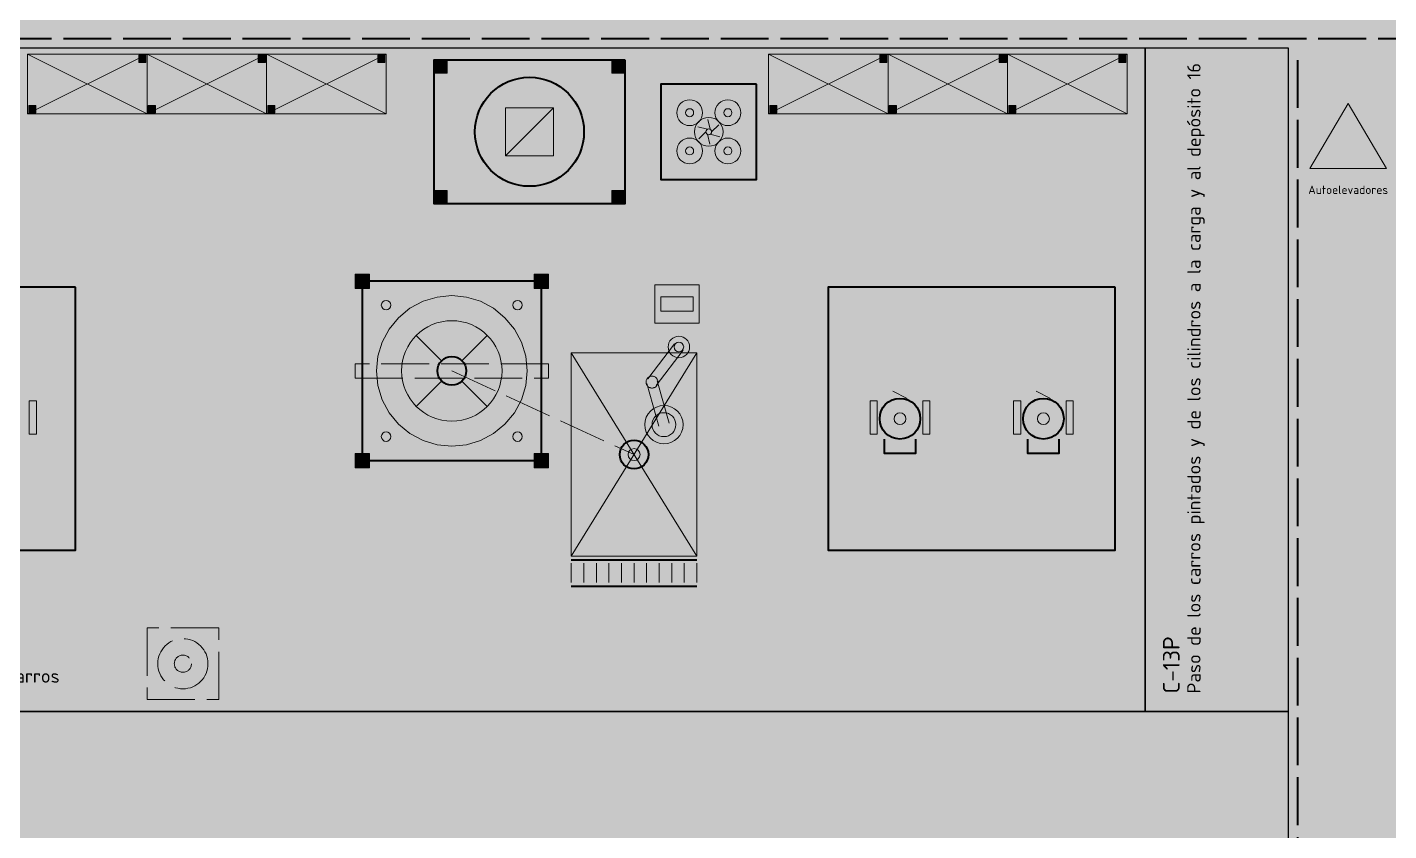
# Model space of a CAD drawing. Header units: millimetres. Extents: x 0 to 1189, y 0 to 841.
# Drawn here: x 565 to 678.9, y 237.5 to 304.8 of the extents above; entities that cross this region are included whole.
import ezdxf
from ezdxf.enums import TextEntityAlignment as Align

# ---------------------------------------------------------------- set-up
doc = ezdxf.new("R2010")
doc.units = ezdxf.units.MM
doc.linetypes.add('IRAM-E-TRAZOS', pattern=[5, 4, -1])
for name, color, linetype, lineweight, true_color in [('A-DEM-AM', 2, 'CONTINUOUS', 35, 0xd7a500), ('A-EQUIPO', 30, 'CONTINUOUS', 35, 0xe67800), ('A-PASILLO', 2, 'IRAM-E-TRAZOS', 35, 0xd7a500)]:
    doc.layers.add(name, color=color, linetype=linetype, lineweight=lineweight, true_color=true_color)
for name, color, linetype, lineweight in [('A-EQUIPO-FINO', 8, 'CONTINUOUS', 13), ('A-EQUIPO-OCULTO', 8, 'IRAM-E-TRAZOS', 13), ('A-EQUIPO-RELLENO', 9, 'CONTINUOUS', 13), ('A-RELLENO', 9, 'CONTINUOUS', 13), ('A-SECTOR', 1, 'CONTINUOUS', 25), ('A-SECTOR-TXT', 1, 'CONTINUOUS', 25), ('A-SEGURIDAD', 1, 'IRAM-E-TRAZOS', 18), ('A-TEXTO', 7, 'CONTINUOUS', 18), ('S-SENAL', 7, 'CONTINUOUS', 18)]:
    doc.layers.add(name, color=color, linetype=linetype, lineweight=lineweight)
doc.styles.add('ISO3098', font='isocpeur.ttf')

msp = doc.modelspace()

# ---------------------------------------------------------------- hatches: boundary and pattern name
at = {"layer": 'A-EQUIPO-RELLENO', "true_color": 0xeeeeee}
h = msp.add_hatch(color=7, dxfattribs=at)
h.dxf.hatch_style = 1
h.paths.add_polyline_path([(565, 297.5), (575, 297.5), (575, 302.5), (565, 302.5)])
at = {"layer": 'A-EQUIPO-RELLENO', "true_color": 0x969ba0}
h = msp.add_hatch(color=7, dxfattribs=at)
h.dxf.hatch_style = 1
h.paths.add_polyline_path([(574.3, 301.8), (574.9, 301.8), (574.9, 302.4), (574.3, 302.4)])
at = {"layer": 'A-EQUIPO-RELLENO', "true_color": 0xeeeeee}
h = msp.add_hatch(color=7, dxfattribs=at)
h.dxf.hatch_style = 1
h.paths.add_polyline_path([(575, 297.5), (585, 297.5), (585, 302.5), (575, 302.5)])
at = {"layer": 'A-EQUIPO-RELLENO', "true_color": 0x969ba0}
h = msp.add_hatch(color=7, dxfattribs=at)
h.dxf.hatch_style = 1
h.paths.add_polyline_path([(584.3, 301.8), (584.9, 301.8), (584.9, 302.4), (584.3, 302.4)])
at = {"layer": 'A-EQUIPO-RELLENO', "true_color": 0xeeeeee}
h = msp.add_hatch(color=7, dxfattribs=at)
h.dxf.hatch_style = 1
h.paths.add_polyline_path([(585, 297.5), (595, 297.5), (595, 302.5), (585, 302.5)])
at = {"layer": 'A-EQUIPO-RELLENO', "true_color": 0x969ba0}
h = msp.add_hatch(color=7, dxfattribs=at)
h.dxf.hatch_style = 1
h.paths.add_polyline_path([(594.3, 301.8), (594.9, 301.8), (594.9, 302.4), (594.3, 302.4)])
at = {"layer": 'A-EQUIPO-RELLENO', "true_color": 0xfaf5e1}
h = msp.add_hatch(color=7, dxfattribs=at)
h.dxf.hatch_style = 1
h.paths.add_polyline_path([(615, 302), (599, 302), (599, 290), (615, 290)])
at = {"layer": 'A-EQUIPO-RELLENO', "true_color": 0x969ba0}
h = msp.add_hatch(color=7, dxfattribs=at)
h.dxf.hatch_style = 1
h.paths.add_polyline_path([(600.1, 301.9), (599.1, 301.9), (599.1, 300.9), (600.1, 300.9)])
h = msp.add_hatch(color=7, dxfattribs=at)
h.dxf.hatch_style = 1
h.paths.add_polyline_path([(614.9, 301.9), (613.9, 301.9), (613.9, 300.9), (614.9, 300.9)])
at = {"layer": 'A-EQUIPO-RELLENO', "true_color": 0xeeeeee}
h = msp.add_hatch(color=7, dxfattribs=at)
h.dxf.hatch_style = 1
h.paths.add_polyline_path([(627, 297.5), (637, 297.5), (637, 302.5), (627, 302.5)])
at = {"layer": 'A-EQUIPO-RELLENO', "true_color": 0x969ba0}
h = msp.add_hatch(color=7, dxfattribs=at)
h.dxf.hatch_style = 1
h.paths.add_polyline_path([(636.3, 301.8), (636.9, 301.8), (636.9, 302.4), (636.3, 302.4)])
at = {"layer": 'A-EQUIPO-RELLENO', "true_color": 0xeeeeee}
h = msp.add_hatch(color=7, dxfattribs=at)
h.dxf.hatch_style = 1
h.paths.add_polyline_path([(637, 297.5), (647, 297.5), (647, 302.5), (637, 302.5)])
at = {"layer": 'A-EQUIPO-RELLENO', "true_color": 0x969ba0}
h = msp.add_hatch(color=7, dxfattribs=at)
h.dxf.hatch_style = 1
h.paths.add_polyline_path([(646.3, 301.8), (646.9, 301.8), (646.9, 302.4), (646.3, 302.4)])
at = {"layer": 'A-EQUIPO-RELLENO', "true_color": 0xeeeeee}
h = msp.add_hatch(color=7, dxfattribs=at)
h.dxf.hatch_style = 1
h.paths.add_polyline_path([(647, 297.5), (657, 297.5), (657, 302.5), (647, 302.5)])
at = {"layer": 'A-EQUIPO-RELLENO', "true_color": 0x969ba0}
h = msp.add_hatch(color=7, dxfattribs=at)
h.dxf.hatch_style = 1
h.paths.add_polyline_path([(656.3, 301.8), (656.9, 301.8), (656.9, 302.4), (656.3, 302.4)])
at = {"layer": 'A-EQUIPO-RELLENO', "true_color": 0xe6e6dc}
h = msp.add_hatch(color=7, dxfattribs=at)
h.dxf.hatch_style = 1
h.paths.add_polyline_path([(626, 300), (618, 300), (618, 292), (626, 292)])
at = {"layer": 'A-EQUIPO-RELLENO', "true_color": 0x969ba0}
h = msp.add_hatch(color=7, dxfattribs=at)
h.dxf.hatch_style = 1
h.paths.add_polyline_path([(565.1, 297.6), (565.7, 297.6), (565.7, 298.2), (565.1, 298.2)])
h = msp.add_hatch(color=7, dxfattribs=at)
h.dxf.hatch_style = 1
h.paths.add_polyline_path([(575.1, 297.6), (575.7, 297.6), (575.7, 298.2), (575.1, 298.2)])
h = msp.add_hatch(color=7, dxfattribs=at)
h.dxf.hatch_style = 1
h.paths.add_polyline_path([(585.1, 297.6), (585.7, 297.6), (585.7, 298.2), (585.1, 298.2)])
h = msp.add_hatch(color=7, dxfattribs=at)
h.dxf.hatch_style = 1
h.paths.add_polyline_path([(627.1, 297.6), (627.7, 297.6), (627.7, 298.2), (627.1, 298.2)])
h = msp.add_hatch(color=7, dxfattribs=at)
h.dxf.hatch_style = 1
h.paths.add_polyline_path([(637.1, 297.6), (637.7, 297.6), (637.7, 298.2), (637.1, 298.2)])
h = msp.add_hatch(color=7, dxfattribs=at)
h.dxf.hatch_style = 1
h.paths.add_polyline_path([(647.1, 297.6), (647.7, 297.6), (647.7, 298.2), (647.1, 298.2)])
h = msp.add_hatch(color=7, dxfattribs=at)
h.dxf.hatch_style = 1
h.paths.add_polyline_path([(600.1, 291.1), (599.1, 291.1), (599.1, 290.1), (600.1, 290.1)])
h = msp.add_hatch(color=7, dxfattribs=at)
h.dxf.hatch_style = 1
h.paths.add_polyline_path([(614.9, 291.1), (613.9, 291.1), (613.9, 290.1), (614.9, 290.1)])
h = msp.add_hatch(color=7, dxfattribs=at)
h.dxf.hatch_style = 1
h.paths.add_polyline_path([(592.4, 282.9), (593.6, 282.9), (593.6, 284.1), (592.4, 284.1)])
h = msp.add_hatch(color=7, dxfattribs=at)
h.dxf.hatch_style = 1
h.paths.add_polyline_path([(607.4, 282.9), (608.6, 282.9), (608.6, 284.1), (607.4, 284.1)])
at = {"layer": 'A-EQUIPO-RELLENO', "true_color": 0xfaeec8}
h = msp.add_hatch(color=7, dxfattribs=at)
h.dxf.hatch_style = 1
h.paths.add_polyline_path([(593, 268.5), (608, 268.5), (608, 283.5), (593, 283.5)])
at = {"layer": 'A-EQUIPO-RELLENO', "true_color": 0xcdd0d4}
h = msp.add_hatch(color=7, dxfattribs=at)
h.dxf.hatch_style = 1
h.paths.add_polyline_path([(617.5, 280), (621.2, 280), (621.2, 283.2), (617.5, 283.2)])
at = {"layer": 'A-EQUIPO-RELLENO', "true_color": 0xeeeeee}
h = msp.add_hatch(color=7, dxfattribs=at)
h.dxf.hatch_style = 1
h.paths.add_polyline_path([(610.5, 260.5), (621, 260.5), (621, 277.5), (610.5, 277.5)])
at = {"layer": 'A-EQUIPO-RELLENO', "true_color": 0x969ba0}
h = msp.add_hatch(color=7, dxfattribs=at)
h.dxf.hatch_style = 1
h.paths.add_polyline_path([(565.75, 273.5), (565.15, 273.5), (565.15, 270.7), (565.75, 270.7)])
h = msp.add_hatch(color=7, dxfattribs=at)
h.dxf.hatch_style = 1
h.paths.add_polyline_path([(636.1, 273.5), (635.5, 273.5), (635.5, 270.7), (636.1, 270.7)])
at = {"layer": 'A-EQUIPO-RELLENO', "true_color": 0xf0786e}
h = msp.add_hatch(color=7, dxfattribs=at)
h.dxf.hatch_style = 1
h.paths.add_polyline_path([(636.3, 272), (636.36, 271.56), (636.53, 271.15), (636.8, 270.8), (637.15, 270.53), (637.56, 270.36), (638, 270.3), (638.44, 270.36), (638.85, 270.53), (639.2, 270.8), (639.47, 271.15), (639.64, 271.56), (639.7, 272), (639.64, 272.44), (639.47, 272.85), (639.2, 273.2), (638.85, 273.47), (638.44, 273.64), (638, 273.7), (637.56, 273.64), (637.15, 273.47), (636.8, 273.2), (636.53, 272.85), (636.36, 272.44)])
at = {"layer": 'A-EQUIPO-RELLENO', "true_color": 0x969ba0}
h = msp.add_hatch(color=7, dxfattribs=at)
h.dxf.hatch_style = 1
h.paths.add_polyline_path([(640.5, 273.5), (639.9, 273.5), (639.9, 270.7), (640.5, 270.7)])
h = msp.add_hatch(color=7, dxfattribs=at)
h.dxf.hatch_style = 1
h.paths.add_polyline_path([(648.1, 273.5), (647.5, 273.5), (647.5, 270.7), (648.1, 270.7)])
at = {"layer": 'A-EQUIPO-RELLENO', "true_color": 0xf0786e}
h = msp.add_hatch(color=7, dxfattribs=at)
h.dxf.hatch_style = 1
h.paths.add_polyline_path([(648.3, 272), (648.36, 271.56), (648.53, 271.15), (648.8, 270.8), (649.15, 270.53), (649.56, 270.36), (650, 270.3), (650.44, 270.36), (650.85, 270.53), (651.2, 270.8), (651.47, 271.15), (651.64, 271.56), (651.7, 272), (651.64, 272.44), (651.47, 272.85), (651.2, 273.2), (650.85, 273.47), (650.44, 273.64), (650, 273.7), (649.56, 273.64), (649.15, 273.47), (648.8, 273.2), (648.53, 272.85), (648.36, 272.44)])
at = {"layer": 'A-EQUIPO-RELLENO', "true_color": 0x969ba0}
h = msp.add_hatch(color=7, dxfattribs=at)
h.dxf.hatch_style = 1
h.paths.add_polyline_path([(652.5, 273.5), (651.9, 273.5), (651.9, 270.7), (652.5, 270.7)])
h = msp.add_hatch(color=7, dxfattribs=at)
h.dxf.hatch_style = 1
h.paths.add_polyline_path([(592.4, 267.9), (593.6, 267.9), (593.6, 269.1), (592.4, 269.1)])
h = msp.add_hatch(color=7, dxfattribs=at)
h.dxf.hatch_style = 1
h.paths.add_polyline_path([(607.4, 267.9), (608.6, 267.9), (608.6, 269.1), (607.4, 269.1)])
at = {"layer": 'A-EQUIPO-RELLENO', "true_color": 0xeeeeee}
h = msp.add_hatch(color=7, dxfattribs=at)
h.dxf.hatch_style = 1
h.paths.add_polyline_path([(610.5, 258), (621, 258), (621, 260.2), (610.5, 260.2)])
at = {"layer": 'A-EQUIPO-RELLENO', "true_color": 0xd6ecd6}
h = msp.add_hatch(color=7, dxfattribs=at)
h.dxf.hatch_style = 1
h.paths.add_polyline_path([(581, 254.5), (575, 254.5), (575, 248.5), (581, 248.5)])
at = {"layer": 'A-RELLENO', "true_color": 0xe2e2e2}
h = msp.add_hatch(color=7, dxfattribs=at)
h.dxf.hatch_style = 1
h.paths.add_polyline_path([(93, 303), (853, 303), (853, 353), (93, 353)])
at = {"layer": 'A-RELLENO', "true_color": 0xd7eed2}
h = msp.add_hatch(color=7, dxfattribs=at)
h.dxf.hatch_style = 1
h.paths.add_polyline_path([(535.5, 247.5), (658.5, 247.5), (658.5, 303), (535.5, 303)])
h = msp.add_hatch(color=7, dxfattribs=at)
h.dxf.hatch_style = 1
h.paths.add_polyline_path([(658.5, 247.5), (670.5, 247.5), (670.5, 303), (658.5, 303)])
at = {"layer": 'A-RELLENO', "true_color": 0xe2e2e2}
h = msp.add_hatch(color=7, dxfattribs=at)
h.dxf.hatch_style = 1
h.paths.add_polyline_path([(670.5, 168), (700.5, 168), (700.5, 303), (670.5, 303)])
at = {"layer": 'A-RELLENO', "true_color": 0xc8e8c8}
h = msp.add_hatch(color=7, dxfattribs=at)
h.dxf.hatch_style = 1
h.paths.add_polyline_path([(535.5, 168), (670.5, 168), (670.5, 247.5), (535.5, 247.5)])
at = {"layer": 'S-SENAL', "true_color": 0xfac800}
h = msp.add_hatch(color=7, dxfattribs=at)
h.dxf.hatch_style = 1
h.paths.add_polyline_path([(672.3, 292.94), (678.7, 292.94), (675.5, 298.38)])

# ---------------------------------------------------------------- linework, layer by layer
at = {"layer": 'A-DEM-AM'}
for points in [[(569, 283), (546, 283), (546, 261), (569, 261)], [(656, 283), (632, 283), (632, 261), (656, 261)]]:
    msp.add_lwpolyline(points, close=True, dxfattribs=at)
at = {"layer": 'A-EQUIPO'}
for p, q in [((610.5, 260.2), (621, 260.2)), ((610.5, 258), (621, 258))]:
    msp.add_line(p, q, dxfattribs=at)
for points in [[(615, 302), (599, 302), (599, 290), (615, 290)], [(626, 300), (618, 300), (618, 292), (626, 292)], [(593, 268.5), (608, 268.5), (608, 283.5), (593, 283.5)]]:
    msp.add_lwpolyline(points, close=True, dxfattribs=at)
for points in [[(639.3, 270.3), (639.3, 269.1), (636.7, 269.1), (636.7, 270.3)], [(651.3, 270.3), (651.3, 269.1), (648.7, 269.1), (648.7, 270.3)]]:
    msp.add_lwpolyline(points, dxfattribs=at)
for centre, radius in [((607, 296), 4.56), ((600.5, 276), 1.2), ((638, 272), 1.7), ((650, 272), 1.7), ((615.75, 269), 1.2)]:
    msp.add_circle(centre, radius, dxfattribs=at)
at = {"layer": 'A-EQUIPO-FINO'}
for p, q in [((565, 297.5), (575, 302.5)), ((565, 302.5), (575, 297.5)), ((575, 297.5), (585, 302.5)), ((575, 302.5), (585, 297.5)), ((585, 297.5), (595, 302.5)), ((585, 302.5), (595, 297.5)), ((627, 297.5), (637, 302.5)), ((627, 302.5), (637, 297.5)), ((637, 297.5), (647, 302.5)), ((637, 302.5), (647, 297.5)), ((647, 297.5), (657, 302.5)), ((647, 302.5), (657, 297.5)), ((609, 298), (605, 294)), ((599.65, 276.85), (597.53, 278.97)), ((601.35, 276.85), (603.47, 278.97)), ((610.5, 260.5), (621, 277.5)), ((610.5, 277.5), (621, 260.5)), ((599.65, 275.15), (597.53, 273.03)), ((601.35, 275.15), (603.47, 273.03)), ((638.6, 273.7), (637.4, 274.3)), ((650.6, 273.7), (649.4, 274.3)), ((610.5, 258.3), (610.5, 259.9)), ((611.55, 258.3), (611.55, 259.9)), ((612.6, 258.3), (612.6, 259.9)), ((613.65, 258.3), (613.65, 259.9)), ((614.7, 258.3), (614.7, 259.9)), ((615.75, 258.3), (615.75, 259.9)), ((616.8, 258.3), (616.8, 259.9)), ((617.85, 258.3), (617.85, 259.9)), ((618.9, 258.3), (618.9, 259.9)), ((619.95, 258.3), (619.95, 259.9)), ((621, 258.3), (621, 259.9))]:
    msp.add_line(p, q, dxfattribs=at)
for points in [[(565, 297.5), (575, 297.5), (575, 302.5), (565, 302.5)], [(574.3, 301.8), (574.9, 301.8), (574.9, 302.4), (574.3, 302.4)], [(575, 297.5), (585, 297.5), (585, 302.5), (575, 302.5)], [(584.3, 301.8), (584.9, 301.8), (584.9, 302.4), (584.3, 302.4)], [(585, 297.5), (595, 297.5), (595, 302.5), (585, 302.5)], [(594.3, 301.8), (594.9, 301.8), (594.9, 302.4), (594.3, 302.4)], [(600.1, 301.9), (599.1, 301.9), (599.1, 300.9), (600.1, 300.9)], [(614.9, 301.9), (613.9, 301.9), (613.9, 300.9), (614.9, 300.9)], [(627, 297.5), (637, 297.5), (637, 302.5), (627, 302.5)], [(636.3, 301.8), (636.9, 301.8), (636.9, 302.4), (636.3, 302.4)], [(637, 297.5), (647, 297.5), (647, 302.5), (637, 302.5)], [(646.3, 301.8), (646.9, 301.8), (646.9, 302.4), (646.3, 302.4)], [(647, 297.5), (657, 297.5), (657, 302.5), (647, 302.5)], [(656.3, 301.8), (656.9, 301.8), (656.9, 302.4), (656.3, 302.4)], [(565.1, 297.6), (565.7, 297.6), (565.7, 298.2), (565.1, 298.2)], [(575.1, 297.6), (575.7, 297.6), (575.7, 298.2), (575.1, 298.2)], [(585.1, 297.6), (585.7, 297.6), (585.7, 298.2), (585.1, 298.2)], [(627.1, 297.6), (627.7, 297.6), (627.7, 298.2), (627.1, 298.2)], [(637.1, 297.6), (637.7, 297.6), (637.7, 298.2), (637.1, 298.2)], [(647.1, 297.6), (647.7, 297.6), (647.7, 298.2), (647.1, 298.2)], [(600.1, 291.1), (599.1, 291.1), (599.1, 290.1), (600.1, 290.1)], [(614.9, 291.1), (613.9, 291.1), (613.9, 290.1), (614.9, 290.1)], [(592.4, 282.9), (593.6, 282.9), (593.6, 284.1), (592.4, 284.1)], [(607.4, 282.9), (608.6, 282.9), (608.6, 284.1), (607.4, 284.1)], [(617.5, 280), (621.2, 280), (621.2, 283.2), (617.5, 283.2)], [(618, 281), (620.7, 281), (620.7, 282.2), (618, 282.2)], [(610.5, 260.5), (621, 260.5), (621, 277.5), (610.5, 277.5)], [(565.75, 273.5), (565.15, 273.5), (565.15, 270.7), (565.75, 270.7)], [(636.1, 273.5), (635.5, 273.5), (635.5, 270.7), (636.1, 270.7)], [(640.5, 273.5), (639.9, 273.5), (639.9, 270.7), (640.5, 270.7)], [(648.1, 273.5), (647.5, 273.5), (647.5, 270.7), (648.1, 270.7)], [(652.5, 273.5), (651.9, 273.5), (651.9, 270.7), (652.5, 270.7)], [(592.4, 267.9), (593.6, 267.9), (593.6, 269.1), (592.4, 269.1)], [(607.4, 267.9), (608.6, 267.9), (608.6, 269.1), (607.4, 269.1)]]:
    msp.add_lwpolyline(points, close=True, dxfattribs=at)
for points in [[(621.88, 296.21), (621.08, 296.43)], [(622.12, 296.21), (621.91, 297.02)], [(622.24, 296), (622.84, 296.59)], [(621.76, 296), (621.16, 295.41)], [(621.88, 295.79), (622.09, 294.98)], [(622.12, 295.79), (622.92, 295.57)]]:
    msp.add_lwpolyline(points, dxfattribs=at)
for centre, radius in [((620.4, 297.6), 1.08), ((623.6, 297.6), 1.08), ((620.4, 297.6), 0.336), ((623.6, 297.6), 0.336), ((622, 296), 1.2), ((622, 296), 0.24), ((620.4, 294.4), 1.08), ((623.6, 294.4), 1.08), ((620.4, 294.4), 0.336), ((623.6, 294.4), 0.336), ((595, 281.5), 0.4), ((606, 281.5), 0.4), ((600.5, 276), 4.2), ((619.5, 278), 0.9), ((619.5, 278), 0.4), ((618.25, 271.5), 1.6), ((618.25, 271.5), 1), ((638, 272), 0.5), ((650, 272), 0.5), ((595, 270.5), 0.4), ((606, 270.5), 0.4), ((615.75, 269), 0.5)]:
    msp.add_circle(centre, radius, dxfattribs=at)
at = {"layer": 'A-EQUIPO-OCULTO'}
for p, q in [((619.14, 278.27), (616.89, 275.34)), ((619.86, 277.73), (617.61, 274.79)), ((600.5, 276), (615.75, 269)), ((616.82, 274.94), (617.82, 271.38)), ((617.68, 275.18), (618.68, 271.62))]:
    msp.add_line(p, q, dxfattribs=at)
for points in [[(609, 298), (605, 298), (605, 294), (609, 294)], [(606.8, 276), (606.68, 277.23), (606.32, 278.41), (605.74, 279.5), (604.95, 280.45), (604, 281.24), (602.91, 281.82), (601.73, 282.18), (600.5, 282.3), (599.27, 282.18), (598.09, 281.82), (597, 281.24), (596.05, 280.45), (595.26, 279.5), (594.68, 278.41), (594.32, 277.23), (594.2, 276), (594.32, 274.77), (594.68, 273.59), (595.26, 272.5), (596.05, 271.55), (597, 270.76), (598.09, 270.18), (599.27, 269.82), (600.5, 269.7), (601.73, 269.82), (602.91, 270.18), (604, 270.76), (604.95, 271.55), (605.74, 272.5), (606.32, 273.59), (606.68, 274.77)], [(592.4, 275.4), (608.6, 275.4), (608.6, 276.6), (592.4, 276.6)]]:
    msp.add_lwpolyline(points, close=True, dxfattribs=at)
msp.add_circle((617.25, 275.06), 0.5, dxfattribs=at)
at = {"layer": 'A-PASILLO'}
for p, q in [((93, 303.8), (853, 303.8)), ((671.3, 168), (671.3, 303))]:
    msp.add_line(p, q, dxfattribs=at)
at = {"layer": 'A-SECTOR'}
for points in [[(535.5, 247.5), (658.5, 247.5), (658.5, 303), (535.5, 303)], [(658.5, 247.5), (670.5, 247.5), (670.5, 303), (658.5, 303)], [(535.5, 168), (670.5, 168), (670.5, 247.5), (535.5, 247.5)]]:
    msp.add_lwpolyline(points, close=True, dxfattribs=at)
at = {"layer": 'A-SEGURIDAD'}
msp.add_lwpolyline([(581, 254.5), (575, 254.5), (575, 248.5), (581, 248.5)], close=True, dxfattribs=at)
for radius in [2.1, 0.72]:
    msp.add_circle((578, 251.5), radius, dxfattribs=at)
at = {"layer": 'A-TEXTO'}
msp.add_lwpolyline([(672.3, 292.94), (678.7, 292.94), (675.5, 298.38)], close=True, dxfattribs=at)

# ---------------------------------------------------------------- texts
at = {"layer": 'A-SECTOR-TXT', "style": 'ISO3098'}
for s, height, p in [('Paso de los carros pintados y de los cilindros a la carga y al depósito 16', 1.12, (662.03, 249)), ('C-13P', 1.4, (660, 249))]:
    msp.add_text(s, height=height, rotation=90, dxfattribs=at).set_placement(p, align=Align.TOP_LEFT)
msp.add_text('13 Carga, armado y presurización de carros', height=1.12, dxfattribs=at).set_placement((537, 251.03), align=Align.TOP_LEFT)
at = {"layer": 'A-TEXTO', "style": 'ISO3098'}
msp.add_text('Autoelevadores', height=0.7, dxfattribs=at).set_placement((675.5, 291.5), align=Align.TOP_CENTER)

doc.saveas('drawing.dxf')
